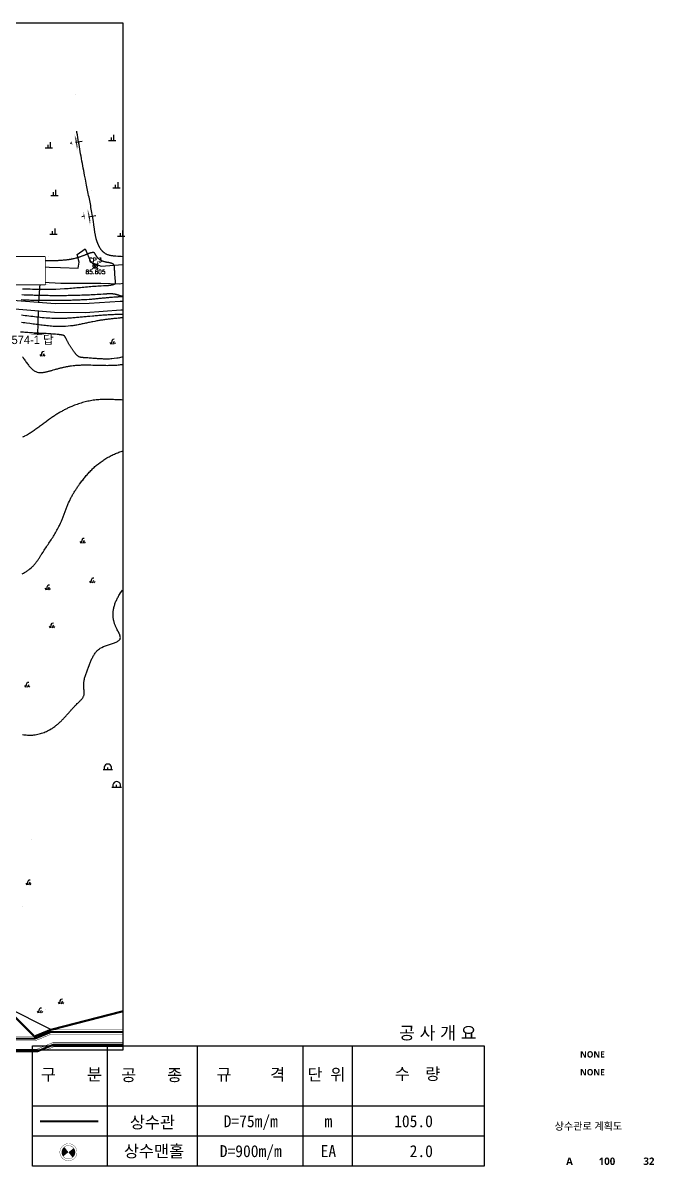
# Model space of a CAD drawing. Header units: millimetres. Extents: x 9 to 403, y 12 to 283.
# Drawn here: x 254.2 to 403.3, y 12.5 to 282.6 of the extents above; entities that cross this region are included whole.
import ezdxf
from ezdxf.enums import TextEntityAlignment as Align

# ---------------------------------------------------------------- set-up
doc = ezdxf.new("R2010")
doc.units = ezdxf.units.MM
doc.set_wipeout_variables(frame=1)
doc.linetypes.add('CENTER', pattern=[2, 1.25, -0.25, 0.25, -0.25])
doc.linetypes.add('PHANTOM2', pattern=[12.5, 10, -0.5, 0.5, -0.5, 0.5, -0.5])
for name, color, linetype in [('0_상수', 5, 'Continuous'), ('1-1CON', 35, 'Continuous'), ('1-5CON', 30, 'Continuous'), ('1-ROAD', 1, 'Continuous'), ('1-SIM', 8, 'Continuous'), ('1-낙차구조물', 7, 'Continuous'), ('1-묘지', 4, 'Continuous'), ('1-물선', 5, 'Continuous'), ('1-측량기준점', 6, 'Continuous'), ('1-휀스', 7, 'FENCELINE1'), ('A-ANNO-TITL', 7, 'Continuous'), ('FORM', 7, 'Continuous'), ('LSMD_CONT_LDREG_41500', 1, 'Continuous'), ('NR', 7, 'Continuous'), ('Text', 7, 'Continuous'), ('가구1', 5, 'Continuous'), ('사업부지', 7, 'Continuous'), ('성토옹벽', 6, 'Continuous'), ('우수맨', 5, 'Continuous')]:
    doc.layers.add(name, color=color, linetype=linetype)
doc.styles.add('ghs', font='romans.shx', dxfattribs={"bigfont": 'ghs.shx'})
doc.styles.add('HY헤드라인', font='H2HDRM.TTF')
doc.styles.add('SH_대대리576', font='')
doc.styles.add('style1', font='')
doc.styles.get('SH_대대리576').set_extended_font_data('NanumGothic', bold=True)
doc.styles.get('style1').set_extended_font_data('DotumChe')
doc.linetypes.add('FENCELINE1', pattern='A,0.25,-0.1,[133,ltypeshp.shx,S=0.1,R=0,X=-0.1,Y=0],-0.1,1', length=1.45)

# ---------------------------------------------------------------- blocks, each defined once
blk = doc.blocks.new('A$C33E82F04')
at = {"layer": '1-묘지', "linetype": 'Continuous'}
for p, q in [((1.5, 0), (0, 0)), ((0.75, 0), (0.75, 0.38))]:
    blk.add_line(p, q, dxfattribs=at)
blk.add_arc((0.76, 0.32), 0.6, 328.0265, 211.9735, dxfattribs=at)
blk = doc.blocks.new('A$C39EA40FB')
at = {"layer": '1-SIM'}
for p, q in [((0, 0.29), (0.17, 0)), ((0.27, 0), (0.33, 0.5)), ((0.33, 0.5), (0.48, 0.78)), ((0.47, 0), (0.71, 0.45)), ((0.48, 0.78), (0.69, 0.81)), ((0.71, 0.01), (0.88, 0.21))]:
    blk.add_line(p, q, dxfattribs=at)
blk = doc.blocks.new('A$C6F554C51')
at = {"layer": '1-SIM'}
for p, q in [((0.38, 0.48), (0.38, 0)), ((0.77, 0.89), (0.77, 0)), ((0, 0), (1.14, 0))]:
    blk.add_line(p, q, dxfattribs=at)

msp = doc.modelspace()

# ---------------------------------------------------------------- hatches: boundary and pattern name
at = {"layer": '우수맨', "linetype": 'ByBlock'}
h = msp.add_hatch(color=5, dxfattribs=at)
h.paths.add_polyline_path([(264.96, 15.77), (265.93, 14.53, 0.414214), (266.2, 16.74)])
h.paths.add_polyline_path([(263.72, 14.8), (264.96, 15.77), (263.99, 17.01, 0.414214)])

# ---------------------------------------------------------------- linework, layer by layer
at = {"color": 0}
for p, q in [((274.1, 40.93), (274.1, 12.49)), ((295.4, 40.93), (295.4, 12.49)), ((320.33, 40.93), (320.33, 12.49)), ((331.97, 40.93), (331.97, 12.49)), ((363.14, 26.64), (256.47, 26.64)), ((363.14, 26.64), (256.47, 26.64)), ((363.14, 26.64), (256.47, 26.64)), ((363.14, 26.64), (256.47, 26.64)), ((363.14, 26.64), (256.47, 26.64)), ((363.14, 26.64), (256.47, 26.64)), ((363.14, 26.64), (256.47, 26.64)), ((363.14, 19.56), (256.47, 19.56)), ((363.14, 19.56), (256.47, 19.56))]:
    msp.add_line(p, q, dxfattribs=at)
for points, elevation in [([(15.48, 282.59), (277.8, 282.59), (277.8, 39.86), (15.48, 39.86)], 109.41), ([(15.48, 282.59), (277.8, 282.59), (277.8, 39.86), (15.48, 39.86)], 109.41), ([(236.78, 220.78), (259.43, 220.78), (259.43, 227.3), (236.78, 227.3)], 85.9)]:
    msp.add_lwpolyline(points, close=True, dxfattribs=dict(elevation=elevation))
at = {"const_width": 0.1, "elevation": 85.9, "flags": 128}
msp.add_lwpolyline([(233.77, 218.45), (236.78, 220.78), (258.73, 220.78)], dxfattribs=at)
msp.add_lwpolyline([(256.47, 40.93), (363.14, 40.93), (363.14, 12.49), (256.47, 12.49)], close=True)
msp.add_lwpolyline([(331.97, 40.93), (331.97, 26.64)])
at = {"color": 0, "elevation": 0, "flags": 128}
msp.add_lwpolyline([(363.14, 12.49), (256.47, 12.49)], dxfattribs=at)
msp.add_lwpolyline([(363.14, 12.49), (256.47, 12.49)], dxfattribs=at)
at = {"layer": '0_상수', "const_width": 0.5, "flags": 128}
msp.add_lwpolyline([(258.28, 23.09), (271.99, 23.09)], dxfattribs=at)
at = {"layer": '1-1CON', "color": 8, "linetype": 'Continuous'}
for points, elevation in [([(277.8, 227.33), (277.79, 227.33), (277.44, 227.36), (277.1, 227.38), (276.64, 227.41), (276.17, 227.45), (276.06, 227.46), (275.94, 227.47), (275.83, 227.48), (275.71, 227.49), (275.59, 227.5), (275.48, 227.52), (275.37, 227.53), (275.25, 227.55), (275.14, 227.56), (275.03, 227.58), (274.92, 227.6), (274.81, 227.63), (274.7, 227.65), (274.59, 227.68), (274.48, 227.71), (274.38, 227.75), (274.27, 227.78), (274.17, 227.82), (274.07, 227.87), (273.97, 227.91), (273.87, 227.96), (273.72, 228.05), (273.57, 228.15), (273.51, 228.19), (273.46, 228.22), (273.4, 228.27), (273.35, 228.31), (273.3, 228.35), (273.25, 228.39), (273.2, 228.44), (273.15, 228.49), (273.1, 228.53), (273.05, 228.58), (273, 228.63), (272.95, 228.68), (272.91, 228.73), (272.86, 228.79), (272.82, 228.84), (272.77, 228.89), (272.73, 228.95), (272.69, 229), (272.65, 229.06), (272.61, 229.11), (272.57, 229.17), (272.48, 229.3), (272.4, 229.43), (272.35, 229.51), (272.31, 229.58), (272.26, 229.66), (272.22, 229.73), (272.18, 229.81), (272.14, 229.89), (272.11, 229.96), (272.07, 230.04), (272.03, 230.12), (272, 230.2), (271.96, 230.28), (271.93, 230.36), (271.9, 230.44), (271.87, 230.52), (271.84, 230.6), (271.81, 230.68), (271.78, 230.76), (271.75, 230.85), (271.73, 230.93), (271.7, 231.01), (271.67, 231.09), (271.6, 231.33), (271.54, 231.57), (271.49, 231.73), (271.46, 231.89), (271.42, 232.05), (271.38, 232.21), (271.35, 232.37), (271.32, 232.53), (271.29, 232.7), (271.26, 232.86), (271.23, 233.02), (271.2, 233.18), (271.18, 233.34), (271.15, 233.51), (271.13, 233.67), (271.1, 233.83), (271.08, 233.99), (271.06, 234.16), (271.04, 234.32), (271.01, 234.48), (270.99, 234.65), (270.97, 234.81), (270.95, 234.97), (270.87, 235.55), (270.78, 236.12), (270.72, 236.53), (270.65, 236.94), (270.59, 237.35), (270.52, 237.76), (270.44, 238.17), (270.37, 238.58), (270.29, 238.99), (270.22, 239.4), (270.14, 239.8), (270.06, 240.21), (269.98, 240.62), (269.9, 241.02), (269.82, 241.43), (269.74, 241.84), (269.65, 242.24), (269.57, 242.65), (269.49, 243.06), (269.4, 243.46), (269.32, 243.87), (269.24, 244.27), (269.16, 244.68), (268.96, 245.64), (268.77, 246.61), (268.67, 247.16), (268.56, 247.72), (268.45, 248.28), (268.35, 248.84), (268.25, 249.39), (268.15, 249.95), (268.04, 250.51), (267.94, 251.07), (267.85, 251.63), (267.75, 252.19), (267.65, 252.74), (267.55, 253.3), (267.46, 253.86), (267.36, 254.42), (267.27, 254.98), (267.17, 255.54), (267.08, 256.1), (266.98, 256.66), (266.93, 256.98)], 169.9), ([(277.8, 217.89), (277.72, 217.89), (277.63, 217.88), (277.53, 217.88), (277.44, 217.87), (277.35, 217.87), (277.26, 217.86), (277.16, 217.86), (277.07, 217.85), (276.98, 217.84), (276.89, 217.84), (276.79, 217.83), (276.7, 217.83), (276.61, 217.82), (276.52, 217.82), (276.42, 217.81), (276.33, 217.8), (275.99, 217.78), (275.65, 217.76), (275.4, 217.74), (275.15, 217.72), (274.9, 217.69), (274.65, 217.67), (274.4, 217.65), (274.15, 217.63), (273.9, 217.6), (273.65, 217.58), (273.4, 217.55), (273.15, 217.53), (272.9, 217.51), (272.66, 217.48), (272.41, 217.46), (272.16, 217.43), (271.91, 217.41), (271.66, 217.38), (271.41, 217.36), (271.16, 217.34), (270.91, 217.31), (270.66, 217.29), (270.41, 217.27), (269.85, 217.23), (269.29, 217.19), (268.99, 217.17), (268.68, 217.15), (268.37, 217.13), (268.06, 217.12), (267.76, 217.1), (267.45, 217.09), (267.14, 217.08), (266.83, 217.06), (266.53, 217.05), (266.22, 217.05), (265.91, 217.04), (265.6, 217.03), (265.29, 217.02), (264.99, 217.02), (264.68, 217.01), (264.37, 217.01), (264.06, 217), (263.75, 217), (263.45, 216.99), (263.14, 216.99), (262.83, 216.99), (262.18, 216.98), (261.53, 216.98), (261.18, 216.98), (260.84, 216.98), (260.5, 216.97), (260.16, 216.97), (259.81, 216.97), (259.47, 216.98), (259.13, 216.98), (258.78, 216.98), (258.44, 216.98), (258.1, 216.98), (257.76, 216.99), (257.41, 216.99), (257.07, 217), (256.73, 217.01), (256.39, 217.02), (256.04, 217.03), (255.7, 217.04), (255.36, 217.05), (255.02, 217.06), (254.68, 217.07), (254.34, 217.09), (253.78, 217.12)], 168.9), ([(253.92, 218.39), (254.52, 218.37), (254.85, 218.36), (255.19, 218.35), (255.52, 218.34), (255.86, 218.32), (256.19, 218.31), (256.53, 218.3), (256.86, 218.29), (257.2, 218.28), (257.53, 218.27), (257.86, 218.26), (258.2, 218.26), (258.53, 218.25), (258.87, 218.24), (259.2, 218.23), (259.54, 218.23), (259.87, 218.22), (260.2, 218.22), (260.54, 218.21), (260.87, 218.21), (261.21, 218.2), (261.54, 218.2), (262.33, 218.2), (263.11, 218.2), (263.57, 218.2), (264.02, 218.2), (264.47, 218.21), (264.92, 218.22), (265.38, 218.22), (265.83, 218.23), (266.28, 218.24), (266.74, 218.26), (267.19, 218.27), (267.64, 218.28), (268.1, 218.3), (268.55, 218.32), (269, 218.33), (269.46, 218.35), (269.91, 218.37), (270.37, 218.4), (270.82, 218.42), (271.28, 218.44), (271.73, 218.47), (272.19, 218.49), (272.64, 218.52), (273.19, 218.55), (273.74, 218.59), (273.83, 218.59), (273.92, 218.6), (274.01, 218.6), (274.1, 218.61), (274.19, 218.61), (274.28, 218.62), (274.37, 218.62), (274.46, 218.62), (274.55, 218.63), (274.64, 218.63), (274.73, 218.63), (274.82, 218.63), (274.91, 218.63), (275, 218.63), (275.09, 218.63), (275.18, 218.62), (275.27, 218.62), (275.35, 218.61), (275.44, 218.6), (275.53, 218.59), (275.62, 218.58), (275.75, 218.57), (275.88, 218.54), (275.93, 218.54), (275.97, 218.53), (276.02, 218.52), (276.06, 218.51), (276.1, 218.5), (276.15, 218.49), (276.19, 218.48), (276.24, 218.47), (276.28, 218.46), (276.32, 218.45), (276.37, 218.44), (276.41, 218.42), (276.45, 218.41), (276.5, 218.4), (276.54, 218.39), (276.58, 218.37), (276.63, 218.36), (276.67, 218.35), (276.71, 218.33), (276.76, 218.32), (276.8, 218.3), (276.87, 218.28), (276.94, 218.25), (276.97, 218.24), (277, 218.23), (277.03, 218.22), (277.05, 218.21), (277.08, 218.2), (277.11, 218.19), (277.14, 218.18), (277.17, 218.17), (277.19, 218.16), (277.22, 218.15), (277.25, 218.14), (277.28, 218.13), (277.31, 218.12), (277.33, 218.12), (277.36, 218.11), (277.39, 218.1), (277.42, 218.09), (277.45, 218.09), (277.48, 218.08), (277.5, 218.08), (277.53, 218.07), (277.58, 218.07), (277.62, 218.06), (277.63, 218.06), (277.65, 218.06), (277.66, 218.06), (277.68, 218.06), (277.69, 218.06), (277.7, 218.06), (277.72, 218.06), (277.73, 218.05), (277.75, 218.05), (277.76, 218.05), (277.78, 218.05), (277.79, 218.05), (277.8, 218.05)], 169.9), ([(253.84, 213.62), (254.28, 213.55), (254.73, 213.49), (255.17, 213.43), (255.62, 213.37), (256.07, 213.31), (256.52, 213.26), (256.97, 213.2), (257.42, 213.15), (257.87, 213.1), (258.32, 213.05), (258.77, 213), (259.22, 212.96), (259.67, 212.93), (260.13, 212.89), (260.58, 212.87), (261.03, 212.84), (261.48, 212.83), (261.93, 212.82), (262.67, 212.81), (263.41, 212.82), (263.7, 212.82), (263.98, 212.83), (264.27, 212.84), (264.56, 212.86), (264.85, 212.87), (265.13, 212.89), (265.42, 212.91), (265.71, 212.93), (265.99, 212.95), (266.28, 212.97), (266.57, 213), (266.85, 213.02), (267.14, 213.05), (267.43, 213.08), (267.71, 213.1), (268, 213.13), (268.29, 213.16), (268.57, 213.19), (268.86, 213.22), (269.15, 213.24), (269.43, 213.27), (270.03, 213.33), (270.62, 213.38), (270.93, 213.41), (271.24, 213.44), (271.55, 213.46), (271.86, 213.49), (272.17, 213.51), (272.48, 213.53), (272.79, 213.56), (273.1, 213.58), (273.41, 213.6), (273.72, 213.62), (274.03, 213.64), (274.34, 213.66), (274.65, 213.67), (274.96, 213.69), (275.27, 213.71), (275.58, 213.72), (275.89, 213.73), (276.2, 213.75), (276.51, 213.76), (276.82, 213.77), (277.13, 213.78), (277.66, 213.79), (277.8, 213.79)], 168.9), ([(277.8, 212.92), (277.79, 212.92), (277.71, 212.91), (277.63, 212.9), (277.55, 212.9), (277.47, 212.89), (277.39, 212.88), (277.31, 212.87), (277.23, 212.87), (277.14, 212.86), (277.06, 212.85), (276.98, 212.84), (276.68, 212.81), (276.37, 212.78), (276.15, 212.76), (275.92, 212.74), (275.7, 212.72), (275.47, 212.69), (275.25, 212.67), (275.02, 212.64), (274.8, 212.62), (274.58, 212.59), (274.35, 212.56), (274.13, 212.53), (273.9, 212.51), (273.68, 212.48), (273.46, 212.44), (273.23, 212.41), (273.01, 212.38), (272.79, 212.35), (272.56, 212.31), (272.34, 212.28), (272.12, 212.24), (271.89, 212.2), (271.67, 212.16), (271.2, 212.07), (270.72, 211.98), (270.47, 211.93), (270.22, 211.88), (269.97, 211.83), (269.72, 211.77), (269.47, 211.72), (269.23, 211.66), (268.98, 211.61), (268.73, 211.56), (268.48, 211.5), (268.23, 211.45), (267.98, 211.4), (267.73, 211.35), (267.48, 211.3), (267.23, 211.25), (266.98, 211.2), (266.73, 211.16), (266.48, 211.12), (266.23, 211.08), (265.97, 211.04), (265.72, 211.01), (265.47, 210.98), (264.86, 210.91), (264.25, 210.87), (263.89, 210.85), (263.52, 210.84), (263.16, 210.83), (262.8, 210.83), (262.43, 210.84), (262.07, 210.85), (261.71, 210.87), (261.34, 210.89), (260.98, 210.91), (260.61, 210.94), (260.25, 210.98), (259.88, 211.02), (259.52, 211.06), (259.15, 211.1), (258.79, 211.14), (258.42, 211.19), (258.06, 211.24), (257.69, 211.29), (257.33, 211.34), (256.96, 211.39), (256.6, 211.44), (255.84, 211.55), (255.08, 211.65), (254.69, 211.7), (254.29, 211.75), (253.9, 211.81)], 169.9), ([(254.08, 203.7), (254.23, 203.51), (254.37, 203.31), (254.51, 203.11), (254.65, 202.91), (254.79, 202.71), (254.93, 202.51), (255.07, 202.32), (255.21, 202.12), (255.35, 201.93), (255.49, 201.74), (255.63, 201.56), (255.78, 201.38), (255.93, 201.21), (256.08, 201.05), (256.23, 200.9), (256.39, 200.76), (256.55, 200.62), (256.71, 200.5), (256.88, 200.39), (257.06, 200.29), (257.24, 200.21), (257.55, 200.09), (257.88, 200.02), (258.01, 200), (258.15, 199.98), (258.29, 199.97), (258.44, 199.97), (258.58, 199.97), (258.73, 199.98), (258.88, 199.99), (259.03, 200.01), (259.18, 200.03), (259.33, 200.06), (259.48, 200.08), (259.64, 200.12), (259.79, 200.15), (259.95, 200.19), (260.11, 200.23), (260.26, 200.27), (260.42, 200.31), (260.57, 200.35), (260.73, 200.4), (260.89, 200.44), (261.04, 200.49), (261.38, 200.59), (261.71, 200.68), (261.89, 200.74), (262.07, 200.79), (262.25, 200.83), (262.42, 200.88), (262.6, 200.93), (262.77, 200.98), (262.95, 201.02), (263.12, 201.07), (263.29, 201.11), (263.47, 201.15), (263.64, 201.19), (263.81, 201.23), (263.98, 201.27), (264.15, 201.31), (264.32, 201.35), (264.5, 201.38), (264.67, 201.41), (264.84, 201.44), (265.01, 201.47), (265.18, 201.5), (265.35, 201.53), (265.72, 201.58), (266.09, 201.62), (266.28, 201.64), (266.47, 201.66), (266.67, 201.68), (266.86, 201.7), (267.06, 201.71), (267.25, 201.72), (267.45, 201.73), (267.65, 201.74), (267.85, 201.75), (268.04, 201.76), (268.24, 201.76), (268.44, 201.76), (268.64, 201.77), (268.84, 201.77), (269.04, 201.77), (269.24, 201.77), (269.44, 201.77), (269.64, 201.76), (269.84, 201.76), (270.04, 201.76), (270.24, 201.76), (270.73, 201.75), (271.22, 201.73), (271.51, 201.73), (271.8, 201.72), (272.09, 201.71), (272.38, 201.7), (272.67, 201.7), (272.96, 201.69), (273.25, 201.68), (273.54, 201.68), (273.83, 201.68), (274.12, 201.67), (274.41, 201.68), (274.7, 201.68), (274.98, 201.68), (275.27, 201.69), (275.56, 201.7), (275.84, 201.72), (276.13, 201.73), (276.42, 201.75), (276.7, 201.78), (276.99, 201.81), (277.27, 201.84), (277.78, 201.91), (277.8, 201.91)], 171.9), ([(277.8, 193.48), (277.5, 193.49), (277.19, 193.5), (276.88, 193.51), (276.57, 193.53), (276.26, 193.54), (275.95, 193.56), (275.64, 193.58), (275.33, 193.59), (275.01, 193.6), (274.7, 193.61), (274.39, 193.62), (274.08, 193.63), (273.77, 193.63), (273.13, 193.62), (272.48, 193.59), (272.15, 193.56), (271.82, 193.54), (271.49, 193.5), (271.17, 193.46), (270.84, 193.42), (270.51, 193.37), (270.18, 193.31), (269.86, 193.25), (269.54, 193.18), (269.21, 193.11), (268.89, 193.03), (268.57, 192.95), (268.25, 192.86), (267.94, 192.77), (267.62, 192.67), (267.31, 192.57), (267, 192.46), (266.69, 192.35), (266.38, 192.23), (266.08, 192.11), (265.77, 191.98), (265.27, 191.76), (264.77, 191.53), (264.56, 191.43), (264.36, 191.33), (264.16, 191.23), (263.96, 191.13), (263.76, 191.02), (263.57, 190.91), (263.37, 190.81), (263.17, 190.69), (262.98, 190.58), (262.78, 190.47), (262.59, 190.35), (262.4, 190.23), (262.21, 190.11), (262.02, 189.99), (261.83, 189.87), (261.64, 189.75), (261.45, 189.62), (261.26, 189.49), (261.07, 189.37), (260.89, 189.24), (260.7, 189.11), (260.29, 188.82), (259.89, 188.52), (259.67, 188.36), (259.45, 188.2), (259.24, 188.03), (259.02, 187.87), (258.8, 187.71), (258.59, 187.54), (258.37, 187.38), (258.15, 187.21), (257.94, 187.05), (257.72, 186.89), (257.5, 186.73), (257.28, 186.57), (257.06, 186.42), (256.84, 186.26), (256.62, 186.11), (256.4, 185.96), (256.18, 185.82), (255.96, 185.68), (255.73, 185.54), (255.51, 185.41), (255.28, 185.28), (254.94, 185.09), (254.6, 184.92), (254.49, 184.87), (254.38, 184.81), (254.26, 184.76), (254.15, 184.71)], 176.9), ([(254.02, 152.42), (254.2, 152.51), (254.38, 152.6), (254.56, 152.7), (254.73, 152.79), (254.9, 152.89), (255.07, 153), (255.24, 153.11), (255.4, 153.22), (255.56, 153.33), (255.72, 153.45), (255.87, 153.57), (256.15, 153.82), (256.42, 154.07), (256.55, 154.2), (256.67, 154.33), (256.79, 154.46), (256.91, 154.59), (257.03, 154.73), (257.14, 154.87), (257.25, 155.01), (257.36, 155.15), (257.47, 155.3), (257.58, 155.44), (257.68, 155.59), (257.78, 155.74), (257.89, 155.89), (257.99, 156.04), (258.09, 156.2), (258.19, 156.35), (258.28, 156.5), (258.38, 156.66), (258.48, 156.81), (258.58, 156.97), (258.68, 157.12), (258.96, 157.56), (259.24, 157.99), (259.42, 158.27), (259.6, 158.55), (259.79, 158.82), (259.97, 159.1), (260.16, 159.37), (260.34, 159.65), (260.52, 159.92), (260.7, 160.2), (260.89, 160.47), (261.07, 160.75), (261.24, 161.03), (261.42, 161.3), (261.59, 161.58), (261.76, 161.86), (261.93, 162.14), (262.09, 162.42), (262.26, 162.71), (262.41, 162.99), (262.57, 163.28), (262.72, 163.57), (262.86, 163.86), (263.09, 164.36), (263.31, 164.86), (263.4, 165.06), (263.49, 165.27), (263.57, 165.47), (263.65, 165.68), (263.73, 165.89), (263.81, 166.1), (263.89, 166.3), (263.96, 166.51), (264.04, 166.72), (264.12, 166.93), (264.2, 167.14), (264.27, 167.35), (264.35, 167.56), (264.43, 167.77), (264.51, 167.98), (264.59, 168.18), (264.67, 168.39), (264.75, 168.6), (264.84, 168.8), (264.92, 169.01), (265.01, 169.21), (265.18, 169.6), (265.37, 169.98), (265.46, 170.16), (265.55, 170.34), (265.64, 170.52), (265.74, 170.7), (265.83, 170.88), (265.93, 171.05), (266.03, 171.23), (266.14, 171.4), (266.24, 171.58), (266.34, 171.75), (266.45, 171.92), (266.56, 172.09), (266.67, 172.26), (266.78, 172.43), (266.9, 172.6), (267.01, 172.77), (267.12, 172.94), (267.24, 173.1), (267.36, 173.27), (267.48, 173.43), (267.6, 173.6), (267.88, 173.98), (268.16, 174.36), (268.33, 174.57), (268.49, 174.78), (268.66, 175), (268.83, 175.21), (269, 175.41), (269.18, 175.62), (269.35, 175.83), (269.53, 176.03), (269.71, 176.23), (269.89, 176.43), (270.07, 176.62), (270.26, 176.82), (270.45, 177.01), (270.64, 177.2), (270.83, 177.38), (271.02, 177.56), (271.22, 177.74), (271.42, 177.92), (271.62, 178.09), (271.82, 178.26), (272.03, 178.42), (272.46, 178.75), (272.9, 179.07), (273.13, 179.22), (273.36, 179.38), (273.59, 179.52), (273.83, 179.67), (274.07, 179.81), (274.31, 179.95), (274.56, 180.08), (274.8, 180.21), (275.05, 180.34), (275.31, 180.46), (275.56, 180.58), (275.82, 180.69), (276.07, 180.81), (276.33, 180.92), (276.6, 181.03), (276.86, 181.13), (277.13, 181.24), (277.4, 181.34), (277.67, 181.43), (277.78, 181.47)], 182.9), ([(254.1, 114.48), (254.4, 114.42), (254.7, 114.38), (255, 114.35), (255.3, 114.32), (255.6, 114.31), (255.91, 114.31), (256.21, 114.32), (256.52, 114.34), (256.82, 114.37), (257.13, 114.41), (257.43, 114.46), (257.73, 114.52), (258.03, 114.59), (258.33, 114.67), (258.63, 114.76), (258.92, 114.85), (259.2, 114.96), (259.49, 115.07), (259.77, 115.19), (260.04, 115.33), (260.48, 115.55), (260.91, 115.8), (261.08, 115.9), (261.24, 116.01), (261.4, 116.11), (261.55, 116.22), (261.71, 116.33), (261.86, 116.45), (262.01, 116.56), (262.16, 116.68), (262.31, 116.8), (262.46, 116.93), (262.6, 117.05), (262.74, 117.18), (262.88, 117.31), (263.02, 117.44), (263.16, 117.57), (263.29, 117.7), (263.42, 117.83), (263.56, 117.97), (263.69, 118.1), (263.82, 118.24), (263.94, 118.38), (264.18, 118.63), (264.41, 118.88), (264.51, 119), (264.61, 119.11), (264.71, 119.23), (264.82, 119.34), (264.92, 119.46), (265.02, 119.58), (265.12, 119.69), (265.22, 119.81), (265.32, 119.93), (265.43, 120.05), (265.53, 120.16), (265.63, 120.28), (265.74, 120.4), (265.84, 120.52), (265.95, 120.63), (266.06, 120.75), (266.17, 120.87), (266.28, 120.99), (266.39, 121.11), (266.51, 121.22), (266.62, 121.34), (266.84, 121.56), (267.06, 121.77), (267.16, 121.86), (267.26, 121.96), (267.36, 122.06), (267.46, 122.15), (267.56, 122.25), (267.66, 122.35), (267.75, 122.44), (267.85, 122.54), (267.94, 122.64), (268.03, 122.74), (268.12, 122.84), (268.2, 122.95), (268.27, 123.05), (268.35, 123.16), (268.41, 123.26), (268.47, 123.37), (268.53, 123.48), (268.58, 123.59), (268.62, 123.71), (268.65, 123.82), (268.68, 123.94), (268.71, 124.1), (268.71, 124.26), (268.71, 124.31), (268.71, 124.35), (268.71, 124.4), (268.71, 124.44), (268.71, 124.48), (268.71, 124.53), (268.7, 124.57), (268.7, 124.62), (268.69, 124.66), (268.69, 124.71), (268.68, 124.75), (268.68, 124.8), (268.67, 124.84), (268.66, 124.89), (268.66, 124.93), (268.65, 124.98), (268.64, 125.02), (268.64, 125.07), (268.63, 125.12), (268.63, 125.16), (268.62, 125.21), (268.59, 125.48), (268.57, 125.75), (268.56, 125.98), (268.56, 126.21), (268.57, 126.43), (268.59, 126.66), (268.62, 126.88), (268.65, 127.1), (268.69, 127.32), (268.74, 127.54), (268.79, 127.76), (268.85, 127.98), (268.91, 128.2), (268.98, 128.42), (269.05, 128.64), (269.13, 128.85), (269.21, 129.07), (269.29, 129.29), (269.37, 129.51), (269.45, 129.72), (269.54, 129.94), (269.62, 130.15), (269.71, 130.37), (269.87, 130.79), (270.04, 131.2), (270.11, 131.4), (270.19, 131.6), (270.27, 131.79), (270.35, 131.99), (270.44, 132.18), (270.52, 132.38), (270.61, 132.57), (270.7, 132.75), (270.8, 132.94), (270.9, 133.12), (271.01, 133.3), (271.12, 133.47), (271.24, 133.64), (271.36, 133.81), (271.49, 133.97), (271.63, 134.13), (271.78, 134.28), (271.94, 134.42), (272.1, 134.56), (272.28, 134.69), (272.47, 134.82), (272.85, 135.05), (273.28, 135.26), (273.5, 135.35), (273.73, 135.44), (273.96, 135.52), (274.19, 135.6), (274.43, 135.68), (274.67, 135.76), (274.91, 135.83), (275.14, 135.91), (275.37, 135.98), (275.6, 136.05), (275.81, 136.13), (276.02, 136.21), (276.22, 136.29), (276.4, 136.38), (276.57, 136.47), (276.72, 136.56), (276.86, 136.66), (276.98, 136.77), (277.07, 136.89), (277.15, 137.01), (277.2, 137.15), (277.23, 137.34), (277.22, 137.56), (277.21, 137.62), (277.2, 137.68), (277.18, 137.74), (277.16, 137.8), (277.14, 137.87), (277.12, 137.93), (277.1, 138), (277.07, 138.06), (277.04, 138.13), (277.01, 138.2), (276.98, 138.27), (276.94, 138.34), (276.91, 138.41), (276.87, 138.48), (276.84, 138.55), (276.8, 138.62), (276.76, 138.69), (276.72, 138.76), (276.68, 138.83), (276.65, 138.91), (276.61, 138.98), (276.49, 139.2), (276.38, 139.42), (276.3, 139.57), (276.23, 139.73), (276.17, 139.88), (276.1, 140.02), (276.04, 140.17), (275.98, 140.32), (275.93, 140.47), (275.88, 140.62), (275.83, 140.77), (275.78, 140.91), (275.74, 141.06), (275.7, 141.21), (275.67, 141.36), (275.63, 141.5), (275.61, 141.65), (275.58, 141.8), (275.56, 141.95), (275.54, 142.1), (275.53, 142.24), (275.52, 142.39), (275.51, 142.54), (275.5, 142.89), (275.52, 143.25), (275.53, 143.46), (275.56, 143.67), (275.58, 143.87), (275.62, 144.08), (275.66, 144.29), (275.71, 144.5), (275.76, 144.71), (275.82, 144.91), (275.89, 145.12), (275.96, 145.33), (276.03, 145.53), (276.11, 145.74), (276.19, 145.94), (276.28, 146.14), (276.38, 146.34), (276.47, 146.54), (276.57, 146.73), (276.68, 146.93), (276.79, 147.12), (276.9, 147.31), (277.01, 147.5), (277.29, 147.93), (277.58, 148.35), (277.75, 148.58), (277.77, 148.6)], 187.9)]:
    msp.add_lwpolyline(points, dxfattribs=dict(at, elevation=elevation))
at = {"layer": '1-5CON', "color": 8, "linetype": 'Continuous', "elevation": 170.9}
for points in [[(254.09, 219.77), (254.69, 219.75), (255.29, 219.74), (255.89, 219.72), (256.5, 219.71), (257.11, 219.69), (257.71, 219.68), (258.32, 219.67), (258.93, 219.67), (259.54, 219.67), (260.15, 219.67), (260.76, 219.68), (261.37, 219.69), (261.98, 219.71), (263.01, 219.75), (264.03, 219.81), (264.45, 219.83), (264.87, 219.86), (265.29, 219.89), (265.7, 219.92), (266.12, 219.96), (266.54, 219.99), (266.95, 220.03), (267.37, 220.07), (267.78, 220.1), (268.2, 220.14), (268.61, 220.18), (269.02, 220.22), (269.44, 220.25), (269.85, 220.29), (270.26, 220.32), (270.67, 220.36), (271.08, 220.39), (271.49, 220.42), (271.9, 220.45), (272.31, 220.47), (272.72, 220.49), (273.21, 220.52), (273.71, 220.53), (273.79, 220.54), (273.88, 220.54), (273.97, 220.54), (274.05, 220.55), (274.14, 220.55), (274.23, 220.56), (274.31, 220.56), (274.4, 220.57), (274.49, 220.58), (274.58, 220.58), (274.66, 220.59), (274.75, 220.6), (274.84, 220.62), (274.93, 220.63), (275.01, 220.64), (275.1, 220.66), (275.19, 220.68), (275.28, 220.7), (275.37, 220.72), (275.46, 220.75), (275.55, 220.78), (275.65, 220.81), (275.75, 220.85), (275.76, 220.85), (275.77, 220.86), (275.79, 220.86), (275.8, 220.87), (275.81, 220.87), (275.83, 220.88), (275.84, 220.89), (275.85, 220.89), (275.86, 220.9), (275.87, 220.9), (275.89, 220.91), (275.9, 220.91), (275.91, 220.92), (275.92, 220.93), (275.93, 220.93), (275.94, 220.94), (275.95, 220.95), (275.96, 220.96), (275.97, 220.96), (275.98, 220.97), (275.98, 220.98), (276.01, 221), (276.02, 221.03), (276.03, 221.04), (276.04, 221.06), (276.05, 221.08), (276.06, 221.1), (276.06, 221.11), (276.07, 221.13), (276.07, 221.15), (276.07, 221.17), (276.08, 221.19), (276.08, 221.22), (276.08, 221.24), (276.08, 221.26), (276.08, 221.28), (276.08, 221.3), (276.08, 221.33), (276.08, 221.35), (276.08, 221.37), (276.07, 221.4), (276.07, 221.42), (276.07, 221.44), (276.07, 221.47), (276.05, 221.64), (276.04, 221.82), (276.02, 221.96), (276.01, 222.11), (276, 222.25), (275.99, 222.39), (275.98, 222.53), (275.97, 222.67), (275.96, 222.81), (275.95, 222.94), (275.94, 223.07), (275.93, 223.21), (275.92, 223.34), (275.92, 223.47), (275.91, 223.6), (275.9, 223.73), (275.89, 223.86), (275.89, 223.99), (275.88, 224.12), (275.87, 224.26), (275.87, 224.39), (275.86, 224.52), (275.85, 224.66), (275.85, 224.81), (275.84, 224.96), (275.84, 224.97), (275.84, 224.99), (275.84, 225), (275.84, 225.01), (275.84, 225.02), (275.84, 225.04), (275.84, 225.05), (275.83, 225.06), (275.83, 225.07), (275.83, 225.09), (275.83, 225.1), (275.83, 225.11), (275.83, 225.12), (275.82, 225.14), (275.82, 225.15), (275.82, 225.16), (275.82, 225.17), (275.81, 225.19), (275.81, 225.2), (275.81, 225.21), (275.8, 225.22), (275.8, 225.24), (275.79, 225.25), (275.79, 225.25), (275.79, 225.26), (275.79, 225.26), (275.79, 225.26), (275.79, 225.26), (275.79, 225.27), (275.79, 225.27), (275.78, 225.27), (275.78, 225.28), (275.78, 225.28), (275.78, 225.28), (275.78, 225.28), (275.78, 225.29), (275.78, 225.29), (275.78, 225.29), (275.77, 225.29), (275.77, 225.3), (275.77, 225.3), (275.77, 225.3), (275.77, 225.3), (275.77, 225.31), (275.75, 225.33), (275.74, 225.36), (275.73, 225.38), (275.71, 225.4), (275.7, 225.41), (275.68, 225.43), (275.67, 225.45), (275.65, 225.47), (275.63, 225.49), (275.61, 225.5), (275.59, 225.52), (275.58, 225.54), (275.56, 225.55), (275.54, 225.57), (275.51, 225.58), (275.49, 225.59), (275.47, 225.61), (275.45, 225.62), (275.43, 225.63), (275.41, 225.65), (275.38, 225.66), (275.36, 225.67), (275.34, 225.68), (275.26, 225.72), (275.18, 225.75), (275.12, 225.78), (275.06, 225.8), (275, 225.82), (274.95, 225.84), (274.89, 225.85), (274.83, 225.87), (274.77, 225.88), (274.71, 225.9), (274.65, 225.91), (274.59, 225.92), (274.53, 225.93), (274.47, 225.94), (274.41, 225.95), (274.35, 225.96), (274.29, 225.97), (274.23, 225.98), (274.16, 225.99), (274.1, 226), (274.04, 226.01), (273.98, 226.02), (273.92, 226.03), (273.8, 226.06), (273.67, 226.08), (273.61, 226.1), (273.55, 226.11), (273.48, 226.13), (273.42, 226.15), (273.36, 226.17), (273.3, 226.19), (273.24, 226.21), (273.17, 226.23), (273.11, 226.25), (273.05, 226.27), (272.99, 226.3), (272.93, 226.32), (272.87, 226.35), (272.82, 226.37), (272.76, 226.4), (272.7, 226.43), (272.65, 226.46), (272.59, 226.49), (272.54, 226.53), (272.48, 226.56), (272.43, 226.59), (272.33, 226.66), (272.24, 226.73), (272.2, 226.76), (272.16, 226.8), (272.12, 226.84), (272.07, 226.87), (272.04, 226.91), (272, 226.95), (271.96, 226.99), (271.92, 227.03), (271.88, 227.07), (271.85, 227.11), (271.81, 227.15), (271.78, 227.19), (271.74, 227.24), (271.71, 227.28), (271.67, 227.33), (271.64, 227.38), (271.61, 227.42), (271.58, 227.47), (271.55, 227.52), (271.52, 227.57), (271.49, 227.63), (271.44, 227.7), (271.4, 227.78), (271.38, 227.81), (271.37, 227.84), (271.35, 227.87), (271.34, 227.89), (271.32, 227.92), (271.31, 227.95), (271.29, 227.98), (271.28, 228), (271.26, 228.03), (271.25, 228.05), (271.23, 228.08), (271.21, 228.1), (271.2, 228.12), (271.18, 228.15), (271.16, 228.17), (271.14, 228.19), (271.12, 228.2), (271.1, 228.22), (271.08, 228.24), (271.06, 228.25), (271.04, 228.27), (271, 228.28), (270.96, 228.3), (270.94, 228.3), (270.92, 228.31), (270.91, 228.31), (270.89, 228.31), (270.87, 228.32), (270.85, 228.32), (270.84, 228.32), (270.82, 228.32), (270.8, 228.32), (270.78, 228.32), (270.76, 228.32), (270.74, 228.32), (270.73, 228.32), (270.71, 228.32), (270.69, 228.32), (270.67, 228.31), (270.65, 228.31), (270.63, 228.31), (270.61, 228.31), (270.59, 228.3), (270.57, 228.3), (270.51, 228.29), (270.45, 228.28), (270.41, 228.27), (270.36, 228.26), (270.32, 228.25), (270.28, 228.24), (270.24, 228.23), (270.2, 228.22), (270.16, 228.21), (270.12, 228.19), (270.08, 228.18), (270.04, 228.17), (270, 228.15), (269.96, 228.14), (269.92, 228.13), (269.88, 228.11), (269.84, 228.1), (269.81, 228.09), (269.77, 228.07), (269.73, 228.06), (269.69, 228.04), (269.65, 228.03), (269.62, 228.01), (269.46, 227.95), (269.3, 227.89), (269.18, 227.84), (269.06, 227.79), (268.94, 227.75), (268.82, 227.7), (268.7, 227.65), (268.58, 227.61), (268.45, 227.56), (268.33, 227.52), (268.21, 227.47), (268.09, 227.43), (267.96, 227.39), (267.84, 227.34), (267.72, 227.3), (267.59, 227.26), (267.47, 227.22), (267.34, 227.18), (267.22, 227.14), (267.09, 227.1), (266.97, 227.06), (266.84, 227.03), (266.72, 226.99), (266.47, 226.93), (266.23, 226.87), (266.11, 226.84), (265.99, 226.82), (265.88, 226.79), (265.76, 226.77), (265.64, 226.74), (265.52, 226.72), (265.4, 226.7), (265.29, 226.68), (265.17, 226.66), (265.05, 226.64), (264.93, 226.62), (264.81, 226.61), (264.69, 226.59), (264.57, 226.58), (264.45, 226.56), (264.33, 226.55), (264.21, 226.53), (264.09, 226.52), (263.97, 226.51), (263.86, 226.5), (263.74, 226.49), (263.45, 226.46), (263.16, 226.44), (262.99, 226.43), (262.82, 226.42), (262.65, 226.41), (262.48, 226.4), (262.3, 226.39), (262.13, 226.38), (261.96, 226.38), (261.79, 226.37), (261.62, 226.37), (261.45, 226.36), (261.28, 226.36), (261.11, 226.36), (260.94, 226.36), (260.77, 226.36), (260.6, 226.36), (260.43, 226.36), (260.26, 226.36), (260.09, 226.36), (259.92, 226.36), (259.75, 226.37), (259.58, 226.37), (259.01, 226.39), (258.45, 226.41), (258.06, 226.42), (257.66, 226.44), (257.27, 226.46), (256.88, 226.49), (256.49, 226.51), (256.09, 226.54), (255.7, 226.57), (255.31, 226.6), (254.92, 226.64), (254.53, 226.67), (254.13, 226.71)], [(277.8, 203.63), (277.6, 203.58), (277.29, 203.51), (276.99, 203.45), (276.69, 203.39), (276.38, 203.34), (275.8, 203.26), (275.22, 203.21), (274.94, 203.19), (274.67, 203.17), (274.39, 203.16), (274.11, 203.16), (273.83, 203.16), (273.55, 203.16), (273.27, 203.17), (272.99, 203.18), (272.71, 203.19), (272.43, 203.21), (272.15, 203.22), (271.86, 203.24), (271.58, 203.26), (271.29, 203.29), (271.01, 203.31), (270.72, 203.33), (270.43, 203.35), (270.14, 203.38), (269.85, 203.4), (269.56, 203.42), (269.27, 203.44), (268.93, 203.46), (268.59, 203.48), (268.54, 203.48), (268.5, 203.48), (268.45, 203.49), (268.4, 203.49), (268.35, 203.49), (268.3, 203.5), (268.26, 203.5), (268.21, 203.5), (268.16, 203.51), (268.12, 203.51), (268.07, 203.52), (268.02, 203.53), (267.98, 203.53), (267.93, 203.54), (267.89, 203.55), (267.84, 203.56), (267.8, 203.57), (267.75, 203.58), (267.71, 203.6), (267.67, 203.61), (267.63, 203.63), (267.52, 203.67), (267.43, 203.71), (267.37, 203.74), (267.32, 203.78), (267.26, 203.81), (267.21, 203.85), (267.16, 203.89), (267.11, 203.93), (267.06, 203.97), (267.01, 204.02), (266.96, 204.06), (266.91, 204.11), (266.87, 204.16), (266.82, 204.21), (266.78, 204.26), (266.73, 204.31), (266.69, 204.37), (266.64, 204.42), (266.6, 204.48), (266.56, 204.53), (266.52, 204.59), (266.48, 204.64), (266.43, 204.7), (266.3, 204.87), (266.18, 205.05), (266.09, 205.17), (266.01, 205.28), (265.92, 205.4), (265.84, 205.52), (265.76, 205.64), (265.68, 205.76), (265.6, 205.87), (265.52, 205.99), (265.44, 206.11), (265.37, 206.23), (265.29, 206.35), (265.22, 206.47), (265.14, 206.59), (265.07, 206.71), (265, 206.83), (264.93, 206.96), (264.86, 207.09), (264.79, 207.21), (264.72, 207.34), (264.65, 207.47), (264.59, 207.61), (264.5, 207.78), (264.42, 207.96), (264.4, 207.99), (264.39, 208.03), (264.37, 208.07), (264.35, 208.1), (264.33, 208.14), (264.32, 208.18), (264.3, 208.21), (264.28, 208.25), (264.26, 208.28), (264.24, 208.32), (264.22, 208.35), (264.2, 208.38), (264.18, 208.41), (264.15, 208.45), (264.13, 208.48), (264.11, 208.5), (264.08, 208.53), (264.05, 208.56), (264.03, 208.58), (264, 208.61), (263.97, 208.63), (263.93, 208.66), (263.88, 208.69), (263.87, 208.69), (263.85, 208.7), (263.84, 208.71), (263.82, 208.72), (263.81, 208.72), (263.79, 208.73), (263.78, 208.73), (263.76, 208.74), (263.74, 208.75), (263.73, 208.75), (263.71, 208.76), (263.7, 208.76), (263.68, 208.77), (263.66, 208.77), (263.65, 208.78), (263.63, 208.78), (263.62, 208.79), (263.6, 208.79), (263.58, 208.79), (263.57, 208.8), (263.55, 208.8), (263.5, 208.81), (263.44, 208.83), (263.41, 208.83), (263.37, 208.84), (263.33, 208.85), (263.3, 208.85), (263.26, 208.86), (263.22, 208.87), (263.19, 208.87), (263.15, 208.88), (263.11, 208.88), (263.08, 208.89), (263.04, 208.89), (263, 208.9), (262.97, 208.9), (262.93, 208.91), (262.89, 208.91), (262.86, 208.92), (262.82, 208.92), (262.78, 208.92), (262.75, 208.93), (262.71, 208.93), (262.67, 208.93), (262.28, 208.97), (261.89, 209.01), (261.53, 209.04), (261.17, 209.07), (260.81, 209.09), (260.46, 209.11), (260.1, 209.14), (259.74, 209.16), (259.38, 209.18), (259.01, 209.19), (258.65, 209.21), (258.29, 209.23), (257.93, 209.25), (257.57, 209.27), (257.21, 209.29), (256.85, 209.31), (256.49, 209.33), (256.13, 209.35), (255.77, 209.37), (255.41, 209.4), (255.05, 209.42), (254.69, 209.45), (254.33, 209.48), (253.64, 209.55)]]:
    msp.add_lwpolyline(points, dxfattribs=at)
at = {"layer": '1-ROAD'}
for points in [[(150.07, 261.92), (153.02, 256.49), (154.25, 254.78), (158.58, 253.43), (164.61, 250.77), (170.46, 248.19), (175.41, 245.17), (181.33, 240.71), (186.46, 236.92), (190.38, 234.57), (194.68, 231.81), (201.35, 229.45), (211.39, 226.61), (217.62, 225.08), (225.96, 223.6), (234.17, 222.89), (239.79, 222.49), (249.57, 221.85), (263.15, 221.1), (272.64, 221.08), (277.09, 220.97), (277.79, 221.06)], [(249.77, 225.21), (263.06, 224.83), (267.28, 224.61), (267.46, 226.04), (267.01, 227.9), (268.89, 229.2), (270.24, 226.08), (272.66, 225.09), (277.8, 225.48)]]:
    msp.add_lwpolyline(points, dxfattribs=at)
at = {"layer": '1-낙차구조물'}
msp.add_lwpolyline([(277.8, 218.14), (277.8, 218.14)], dxfattribs=at)
at = {"layer": '1-물선'}
for points in [[(143.15, 272.25), (142.58, 271.29), (145.3, 261.75), (147.49, 255.74), (150.11, 251.47), (153.93, 249.29), (159.2, 246.83), (163.92, 244.64), (167.54, 242.72), (172.42, 238.93), (176.4, 233.97), (183.46, 229.82), (192.73, 226.05), (206.89, 222.26), (220.63, 218.54), (234.53, 216.33), (247.58, 215.42), (261.69, 214.26), (268.98, 214.14), (277.32, 214.78), (277.8, 214.78)], [(143.65, 272.58), (144.51, 271.83), (147.2, 262.36), (149.3, 256.61), (151.55, 252.95), (154.85, 251.07), (160.04, 248.64), (164.81, 246.43), (168.63, 244.41), (173.84, 240.36), (177.73, 235.51), (184.35, 231.61), (193.37, 227.95), (207.41, 224.19), (221.05, 220.5), (234.76, 218.32), (247.73, 217.41), (261.85, 216.26), (269.86, 216.37), (277.21, 216.82), (277.8, 216.84)]]:
    msp.add_lwpolyline(points, dxfattribs=at)
at = {"layer": '1-측량기준점'}
for p, q in [((270.59, 224.41), (272, 225.82)), ((272, 224.41), (270.59, 225.82))]:
    msp.add_line(p, q, dxfattribs=at)
msp.add_circle((271.29, 225.11), 0.5, dxfattribs=at)
at = {"layer": '1-휀스'}
msp.add_lwpolyline([(261.04, 44.76), (260.78, 44.75), (250.32, 50.03), (246.25, 49.6), (243.06, 49.14)], dxfattribs=at)
at = {"layer": 'LSMD_CONT_LDREG_41500', "color": 7, "linetype": 'Continuous', "const_width": 0.00026, "elevation": 85.9, "flags": 128}
for points in [[(277.8, 228.07), (272.79, 228.47), (263.96, 282.59)], [(277.8, 205.76), (260.26, 206.49), (261.02, 208.6), (255.65, 209.46), (250.35, 206.85)], [(251.76, 199.04), (257.22, 200.79), (259.32, 203.9), (260.26, 206.49), (277.8, 205.76)], [(249.45, 124.04), (258.45, 123.83), (254.58, 139.73), (242.04, 143.37)], [(277.8, 49.07), (260.67, 44.66), (253.5, 72.95), (260.6, 84.05), (254.15, 92.22)], [(250.19, 49.87), (256.92, 43.11), (260.67, 44.67), (277.8, 49.08)]]:
    msp.add_lwpolyline(points, dxfattribs=at)
for points in [[(260.26, 206.49), (259.74, 206.51), (250.35, 206.85), (255.65, 209.46), (261.02, 208.6), (260.26, 206.49)], [(260.26, 206.49), (259.32, 203.9), (257.22, 200.79), (251.76, 199.04), (243.94, 196.54), (242.58, 198.09), (236.88, 201.19), (250.35, 206.85), (259.74, 206.51), (260.26, 206.49)], [(242.04, 143.37), (254.58, 139.73), (258.45, 123.83), (249.45, 124.04), (242.68, 130.5), (242.04, 143.37)], [(232.95, 67.18), (214.2, 81.45), (210.75, 88.26), (216.98, 90.59), (226.2, 81.29), (233.46, 91.16), (239.64, 94.74), (248.36, 95.07), (254.15, 92.22), (260.6, 84.05), (253.5, 72.95), (249.45, 74.24), (243.17, 74.02), (238.43, 69.17), (232.95, 67.18)], [(232.95, 67.18), (238.43, 69.17), (243.17, 74.02), (249.45, 74.24), (253.5, 72.95), (260.67, 44.66), (256.92, 43.11), (232.95, 67.18)]]:
    msp.add_lwpolyline(points, close=True, dxfattribs=at)
at = {"layer": 'NR', "linetype": 'Continuous'}
for p, q in [((265.38, 254.16), (265.8, 254.24)), ((268.17, 254.58), (266.64, 254.31)), ((268.11, 236.87), (268.74, 236.97)), ((271.44, 236.99), (269.67, 236.69)), ((257.97, 216.57), (258.25, 220.93)), ((257.83, 214.58), (257.69, 208.86))]:
    msp.add_line(p, q, dxfattribs=at)
for points in [[(265.69, 254.52), (265.79, 253.93), (265.66, 254.52), (265.76, 253.92)], [(265.7, 254.66), (265.85, 253.81), (265.67, 254.65), (265.82, 253.8)], [(265.71, 254.79), (265.9, 253.68), (265.68, 254.78), (265.87, 253.68)], [(266.97, 252.39), (266.31, 256.24), (267.08, 252.41), (266.42, 256.25)], [(267, 252.85), (266.49, 255.81), (267.1, 252.87), (266.6, 255.83)], [(267.03, 253.32), (266.67, 255.38), (267.13, 253.33), (266.78, 255.4)], [(268.6, 237.8), (268.88, 236.15), (268.56, 237.79), (268.84, 236.14)], [(270, 234.77), (269.34, 238.61), (270.1, 234.78), (269.44, 238.63)], [(270.03, 235.23), (269.52, 238.18), (270.13, 235.24), (269.62, 238.2)], [(270.05, 235.69), (269.7, 237.76), (270.16, 235.71), (269.8, 237.78)], [(268.58, 237.4), (268.73, 236.52), (268.53, 237.39), (268.68, 236.51)], [(268.59, 237.6), (268.8, 236.33), (268.55, 237.59), (268.76, 236.33)], [(256.31, 221.06), (260.2, 220.8), (256.3, 220.95), (260.19, 220.69)], [(256.75, 220.92), (259.74, 220.72), (256.74, 220.82), (259.74, 220.62)], [(257.19, 220.79), (259.29, 220.65), (257.19, 220.68), (259.28, 220.54)], [(259.64, 208.81), (255.74, 208.91), (259.64, 208.91), (255.74, 209.01)], [(259.19, 208.93), (256.19, 209), (259.19, 209.03), (256.19, 209.1)], [(258.74, 209.04), (256.64, 209.09), (258.74, 209.15), (256.65, 209.2)]]:
    msp.add_solid(points, dxfattribs=at)
at = {"layer": '가구1', "color": 8, "linetype": 'CENTER', "ltscale": 3, "const_width": 0.5, "flags": 128}
msp.add_lwpolyline([(277.8, 49.07), (260.67, 44.66), (256.91, 43.11), (250.18, 49.87), (211.21, 45.9), (194.45, 55.69), (187.73, 63.18), (180.84, 68.56), (173.69, 71.67), (162.49, 74.18), (155.07, 77.18), (151.85, 78.43), (148.93, 79.6), (147.26, 89.45), (140.24, 96.51), (132.14, 103), (121.93, 113.71), (117.95, 120.91), (116.14, 124.18), (102.66, 138.34), (99.8, 145.65), (99.3, 158.16), (102.36, 170.04), (109.19, 180.77), (113.02, 188.11), (114.58, 195.95), (112.83, 201.75), (112.83, 208.61), (112.83, 239.25), (113.56, 240.52), (96.55, 244.89), (80.64, 249.06), (79.56, 249.78), (79.56, 181.35), (71.33, 181.74), (40.33, 59.81), (39.34, 57.73), (30.84, 39.86)], dxfattribs=at)
at = {"layer": '사업부지', "color": 8, "linetype": 'PHANTOM2', "ltscale": 10, "const_width": 0.3, "flags": 128}
msp.add_lwpolyline([(277.8, 49.07), (260.67, 44.66), (256.91, 43.11), (250.18, 49.87), (211.21, 45.9), (194.45, 55.69), (187.73, 63.18), (180.84, 68.56), (173.69, 71.67), (162.49, 74.18), (155.07, 77.18), (151.85, 78.43), (148.93, 79.6), (147.26, 89.45), (140.24, 96.51), (132.14, 103), (121.93, 113.71), (117.95, 120.91), (116.14, 124.18), (102.66, 138.34), (99.8, 145.65), (99.3, 158.16), (102.36, 170.04), (109.19, 180.77), (113.02, 188.11), (114.58, 195.95), (112.83, 201.75), (112.83, 208.61), (112.83, 239.25), (113.56, 240.52), (96.55, 244.89), (80.64, 249.06), (79.56, 249.78), (79.56, 181.35), (71.33, 181.74), (40.33, 59.81), (39.34, 57.73), (30.84, 39.86)], dxfattribs=at)
at = {"layer": '성토옹벽', "color": 8, "linetype": 'CENTER', "ltscale": 2, "const_width": 0.5, "flags": 128}
for points in [[(236.24, 42.61), (257.01, 42.61), (260.77, 44.16), (277.8, 44.16)], [(212.39, 42.61), (236.2, 39.61), (257.61, 39.61), (261.36, 41.16), (277.8, 41.16)]]:
    msp.add_lwpolyline(points, dxfattribs=at)
at = {"layer": '성토옹벽', "color": 8, "linetype": 'Continuous', "ltscale": 10, "const_width": 0.1, "flags": 128}
for points in [[(236.24, 43.11), (256.91, 43.11), (260.67, 44.66), (277.8, 44.66)], [(236.24, 42.11), (257.11, 42.11), (260.87, 43.66), (277.8, 43.66)], [(212.45, 43.11), (236.24, 40.11), (257.51, 40.11), (261.26, 41.66), (277.8, 41.66)], [(259.51, 39.86), (261.46, 40.66), (277.8, 40.66)]]:
    msp.add_lwpolyline(points, dxfattribs=at)
at = {"layer": '우수맨', "color": 5, "flags": 128}
for points, const_width in [([(263.72, 17.37, 1), (266.21, 14.18, 1)], 0.0675), ([(263.99, 17.01, 1), (265.93, 14.53, 1)], 0.075)]:
    msp.add_lwpolyline(points, format="xyb", close=True, dxfattribs=dict(at, const_width=const_width))

# ---------------------------------------------------------------- block references
at = {"layer": '1-SIM', "xscale": 1.5, "yscale": 1.5, "zscale": 1.5}
for name, p in [('A$C6F554C51', (259.5, 253.05)), ('A$C6F554C51', (274.45, 254.82)), ('A$C6F554C51', (260.79, 241.84)), ('A$C6F554C51', (275.46, 243.63)), ('A$C6F554C51', (260.57, 232.68)), ('A$C6F554C51', (276.58, 232.21)), ('A$C39EA40FB', (274.76, 206.71)), ('A$C39EA40FB', (258.17, 203.81)), ('A$C39EA40FB', (267.68, 159.66)), ('A$C39EA40FB', (269.93, 150.28)), ('A$C39EA40FB', (259.42, 148.63)), ('A$C39EA40FB', (260.41, 139.63)), ('A$C39EA40FB', (254.56, 125.63)), ('A$C39EA40FB', (254.87, 78.94)), ('A$C39EA40FB', (262.55, 50.8)), ('A$C39EA40FB', (257.56, 48.69))]:
    msp.add_blockref(name, p, dxfattribs=at)
at = {"layer": '1-묘지', "xscale": 1.5, "yscale": 1.5, "zscale": 1.5}
for p in [(273.13, 106.1), (275.22, 101.97)]:
    msp.add_blockref('A$C33E82F04', p, dxfattribs=at)

# ---------------------------------------------------------------- texts
at = {"layer": '1-측량기준점', "extrusion": (2.79293e-06, -1.90342e-05, 1), "style": 'ghs'}
for s, p in [('CP.3', (271.36, 226.04, 0)), ('85.605', (271.36, 223.26, 0))]:
    msp.add_text(s, height=1, dxfattribs=at).set_placement(p, align=Align.CENTER)
at = {"layer": 'A-ANNO-TITL', "style": 'SH_대대리576'}
for s, height, p in [('NONE', 1.5, (388.73, 38.89)), ('NONE', 1.5, (388.73, 34.67)), ('상수관로 계획도', 1.75, (387.78, 21.99)), ('A', 1.75, (383.31, 13.64)), ('100', 1.75, (392.17, 13.64)), ('32', 1.75, (402.08, 13.64))]:
    msp.add_text(s, height=height, dxfattribs=at).set_placement(p, align=Align.MIDDLE)
at = {"layer": 'FORM', "style": 'HY헤드라인'}
msp.add_text('공 사 개 요', height=3, dxfattribs=at).set_placement((343.04, 42.47, 364.5))
at = {"layer": 'LSMD_CONT_LDREG_41500', "color": 7, "style": 'HY헤드라인'}
msp.add_text('574-1 답', height=2, dxfattribs=at).set_placement((256.49, 207.77, 85.9), align=Align.MIDDLE)
at = {"layer": 'Text', "color": 7, "style": 'style1'}
msp.add_text('구    분', height=2.831, dxfattribs=at).set_placement((265.69, 34.14), align=Align.MIDDLE_CENTER)
at = {"layer": 'Text', "color": 0, "style": 'style1'}
for s, height, p in [('공    종', 2.831, (284.61, 34.02)), ('규     격', 2.831, (308.03, 34.14)), ('단 위', 2.831, (325.9, 34.14)), ('수  량', 2.831, (347.42, 34.29)), ('상수관', 2.831, (284.81, 22.85)), ('D=75m/m', 2.831, (308.03, 23.1)), ('m', 2.83, (326.37, 23.1)), ('상수맨홀', 2.831, (285.17, 16.03)), ('D=900m/m', 2.831, (308.03, 16.03)), ('EA', 2.831, (326.37, 16.03))]:
    msp.add_text(s, height=height, dxfattribs=at).set_placement(p, align=Align.MIDDLE_CENTER)
for s, p in [('105.0', (351.05, 23.1)), ('2.0', (351.05, 16.03))]:
    msp.add_text(s, height=2.831, dxfattribs=at).set_placement(p, align=Align.MIDDLE_RIGHT)

# ---------------------------------------------------------------- next in the draw order: wipeouts: each hides what was drawn before it
msp.add_wipeout([(236.78, 227.3), (236.78, 220.78), (259.43, 220.78), (259.43, 227.3)]).translate(0, 0, 85.9)

# ---------------------------------------------------------------- next in the draw order: linework, layer by layer
at = {"elevation": 195.31}
msp.add_lwpolyline([(15.48, 282.59), (277.8, 282.59), (277.8, 39.86), (15.48, 39.86)], close=True, dxfattribs=at)
at = {"layer": 'LSMD_CONT_LDREG_41500', "color": 7, "linetype": 'Continuous', "const_width": 0.00026, "elevation": 85.9, "flags": 128}
for points in [[(263.96, 282.59), (272.79, 228.47), (266.08, 227.04), (231.93, 229.59), (223.25, 282.59)], [(277.8, 221.38), (250.81, 221.03), (215.99, 225.89), (191.86, 232.77), (175.54, 244.86), (152.84, 255.66), (147.75, 264.79), (146.21, 275.51), (147.11, 275.92), (152.53, 278.42), (155.02, 279.57), (164.93, 280.05), (160.48, 274.37), (156.42, 271.97), (157.12, 265.8), (160.87, 261.2), (183.63, 248.07), (194.24, 238.78), (207.58, 233.64), (223.12, 229.44), (231.93, 229.59), (266.08, 227.04), (272.79, 228.47), (277.8, 228.07)], [(250.81, 221.03), (277.8, 221.38)]]:
    msp.add_lwpolyline(points, dxfattribs=at)

doc.saveas('drawing.dxf')
